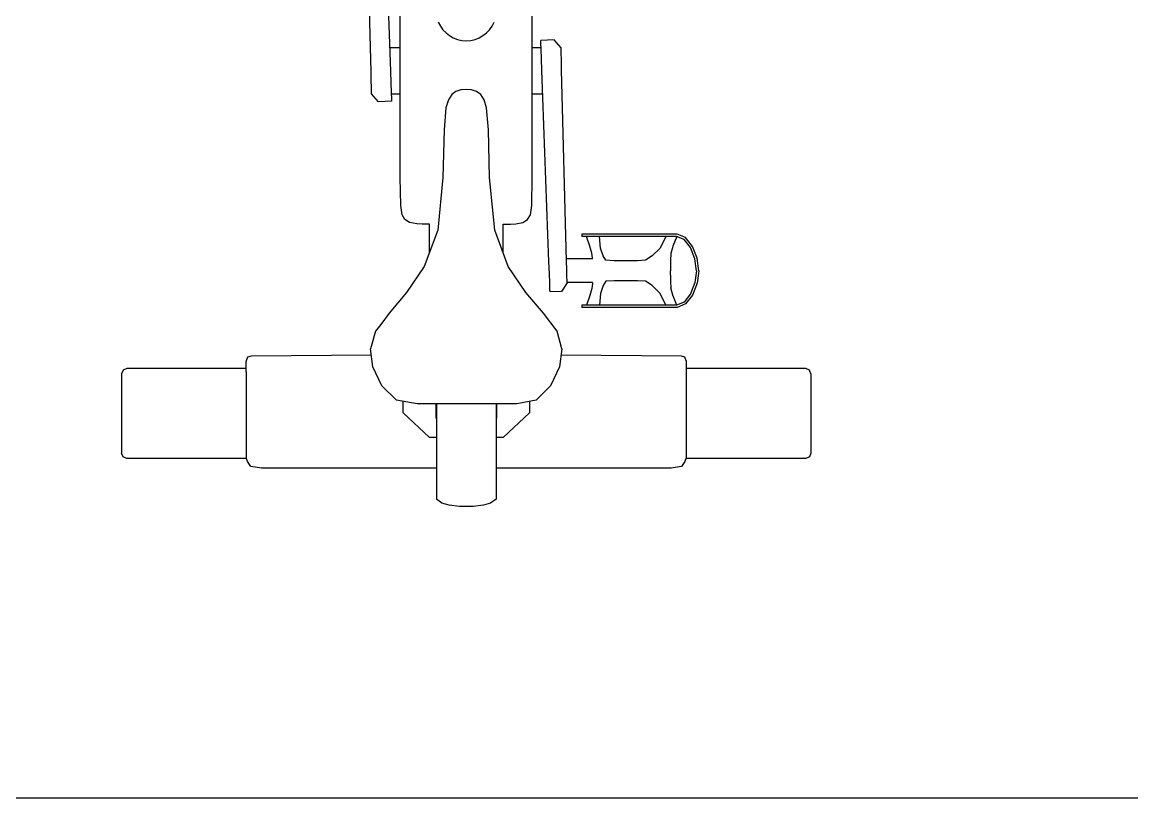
# Model space of a CAD drawing. Header units: millimetres. Extents: x 71819 to 78266, y 23672 to 38445.
# Drawn here: x 76634.4 to 76729.6, y 26098.4 to 26165 of the extents above; entities that cross this region are included whole.
import ezdxf

# ---------------------------------------------------------------- set-up
doc = ezdxf.new("R2010")
doc.units = ezdxf.units.MM
doc.layers.add('Plan Archi', color=8, linetype='Continuous')

msp = doc.modelspace()

# ---------------------------------------------------------------- linework, layer by layer
at = {"layer": 'Plan Archi'}
for p, q in [((76664.351, 26160.731), (76663.927, 26177.15)), ((76666.042, 26160.791), (76665.436, 26177.208)), ((76666.856, 26162.812), (76665.968, 26162.812)), ((76678.934, 26162.812), (76678.178, 26162.812)), ((76680.045, 26163.48), (76678.911, 26163.438)), ((76678.919, 26163.235), (76678.911, 26163.438)), ((76678.939, 26162.682), (76678.919, 26163.235)), ((76680.649, 26162.791), (76680.045, 26163.48)), ((76678.969, 26161.861), (76678.939, 26162.682)), ((76679.006, 26160.857), (76678.969, 26161.861)), ((76680.653, 26162.645), (76680.649, 26162.791)), ((76680.664, 26162.243), (76680.653, 26162.645)), ((76680.674, 26161.844), (76680.664, 26162.243)), ((76680.675, 26161.808), (76680.674, 26161.844)), ((76680.679, 26161.647), (76680.675, 26161.808)), ((76680.698, 26160.917), (76680.679, 26161.647)), ((76681.122, 26144.499), (76680.698, 26160.917)), ((76664.37, 26160.001), (76664.351, 26160.731)), ((76664.385, 26159.405), (76664.37, 26160.001)), ((76666.079, 26159.787), (76666.042, 26160.791)), ((76679.613, 26144.44), (76679.006, 26160.857)), ((76664.396, 26159.004), (76664.385, 26159.405)), ((76664.399, 26158.857), (76664.396, 26159.004)), ((76666.11, 26158.967), (76666.079, 26159.787)), ((76671.628, 26159.052), (76671.271, 26158.784)), ((76672.055, 26159.191), (76671.628, 26159.052)), ((76672.517, 26159.228), (76672.055, 26159.191)), ((76672.979, 26159.191), (76672.517, 26159.228)), ((76673.407, 26159.052), (76672.979, 26159.191)), ((76673.764, 26158.784), (76673.407, 26159.052)), ((76665.004, 26158.168), (76664.399, 26158.857)), ((76666.138, 26158.21), (76665.004, 26158.168)), ((76666.13, 26158.413), (76666.11, 26158.967)), ((76666.856, 26158.836), (76666.114, 26158.836)), ((76666.138, 26158.21), (76666.13, 26158.413)), ((76670.985, 26158.335), (76670.773, 26157.656)), ((76671.271, 26158.784), (76670.985, 26158.335)), ((76674.049, 26158.335), (76673.764, 26158.784)), ((76674.261, 26157.656), (76674.049, 26158.335)), ((76679.081, 26158.836), (76678.178, 26158.836)), ((76670.773, 26157.656), (76670.621, 26155.76)), ((76674.413, 26155.76), (76674.261, 26157.656)), ((76670.621, 26155.76), (76670.517, 26151.659)), ((76674.517, 26151.659), (76674.413, 26155.76)), ((76670.517, 26151.659), (76670.076, 26147.148)), ((76674.958, 26147.148), (76674.517, 26151.659)), ((76670.076, 26147.148), (76668.914, 26144.023)), ((76676.12, 26144.023), (76674.958, 26147.148)), ((76690.595, 26146.809), (76682.422, 26146.809)), ((76682.422, 26146.809), (76682.422, 26146.606)), ((76691.324, 26146.51), (76690.595, 26146.809)), ((76690.555, 26146.61), (76682.422, 26146.606)), ((76683.113, 26145.778), (76682.837, 26146.606)), ((76683.287, 26145.181), (76683.113, 26145.778)), ((76684.032, 26145.613), (76683.958, 26146.607)), ((76689.635, 26146.608), (76689.156, 26145.613)), ((76689.753, 26146.608), (76689.635, 26146.608)), ((76690.105, 26146.608), (76689.753, 26146.608)), ((76690.226, 26145.754), (76690.065, 26145.134)), ((76690.458, 26146.608), (76690.105, 26146.608)), ((76690.573, 26146.603), (76690.232, 26145.772)), ((76690.559, 26146.608), (76690.458, 26146.608)), ((76691.202, 26146.348), (76690.555, 26146.61)), ((76691.745, 26145.649), (76691.202, 26146.348)), ((76691.921, 26145.75), (76691.324, 26146.51)), ((76692.323, 26144.733), (76691.921, 26145.75)), ((76683.342, 26144.764), (76683.287, 26145.181)), ((76683.343, 26144.688), (76683.342, 26144.764)), ((76683.343, 26144.688), (76683.342, 26144.764)), ((76684.265, 26144.934), (76684.032, 26145.613)), ((76684.503, 26144.572), (76684.265, 26144.934)), ((76688.472, 26144.934), (76687.88, 26144.572)), ((76689.156, 26145.613), (76688.472, 26144.934)), ((76690.062, 26145.131), (76690.041, 26144.577)), ((76690.065, 26145.134), (76690.061, 26145.106)), ((76692.127, 26144.682), (76691.745, 26145.649)), ((76692.471, 26143.664), (76692.323, 26144.733)), ((76668.914, 26144.023), (76667.399, 26141.807)), ((76677.635, 26141.807), (76676.12, 26144.023)), ((76679.65, 26143.436), (76679.613, 26144.44)), ((76683.343, 26144.688), (76681.117, 26144.688)), ((76681.14, 26143.769), (76681.122, 26144.499)), ((76685.196, 26144.526), (76684.503, 26144.572)), ((76687.214, 26144.526), (76685.196, 26144.526)), ((76687.88, 26144.572), (76687.214, 26144.526)), ((76690.041, 26144.577), (76690.041, 26144.173)), ((76690.041, 26144.577), (76690.041, 26144.458)), ((76690.041, 26144.173), (76690.041, 26143.667)), ((76692.268, 26143.664), (76692.127, 26144.682)), ((76679.68, 26142.616), (76679.65, 26143.436)), ((76681.156, 26143.172), (76681.14, 26143.769)), ((76681.166, 26142.771), (76681.156, 26143.172)), ((76690.049, 26143.284), (76690.041, 26143.667)), ((76690.049, 26143.284), (76690.049, 26142.967)), ((76690.049, 26142.967), (76690.049, 26142.782)), ((76692.268, 26143.664), (76692.127, 26142.647)), ((76692.471, 26143.664), (76692.323, 26142.595)), ((76679.701, 26142.062), (76679.68, 26142.616)), ((76679.708, 26141.859), (76679.701, 26142.062)), ((76680.684, 26141.895), (76679.708, 26141.859)), ((76681.17, 26142.625), (76680.684, 26141.895)), ((76681.17, 26142.625), (76681.166, 26142.771)), ((76683.343, 26142.66), (76681.169, 26142.66)), ((76683.287, 26142.154), (76683.113, 26141.557)), ((76683.342, 26142.571), (76683.287, 26142.154)), ((76683.343, 26142.66), (76683.342, 26142.571)), ((76683.343, 26142.66), (76683.342, 26142.571)), ((76684.265, 26142.401), (76684.032, 26141.721)), ((76684.503, 26142.763), (76684.265, 26142.401)), ((76685.196, 26142.809), (76684.503, 26142.763)), ((76687.214, 26142.809), (76685.196, 26142.809)), ((76687.88, 26142.763), (76687.214, 26142.809)), ((76688.472, 26142.401), (76687.88, 26142.763)), ((76689.156, 26141.721), (76688.472, 26142.401)), ((76690.049, 26142.782), (76690.049, 26142.723)), ((76690.049, 26142.723), (76690.065, 26142.201)), ((76690.23, 26141.563), (76690.065, 26142.201)), ((76692.127, 26142.647), (76691.745, 26141.68)), ((76692.323, 26142.595), (76691.921, 26141.579)), ((76667.399, 26141.807), (76665.9, 26140.024)), ((76679.134, 26140.024), (76677.635, 26141.807)), ((76683.113, 26141.557), (76682.837, 26140.727)), ((76684.032, 26141.721), (76683.958, 26140.727)), ((76689.635, 26140.727), (76689.156, 26141.721)), ((76690.232, 26141.563), (76690.226, 26141.581)), ((76690.575, 26140.727), (76690.232, 26141.563)), ((76691.202, 26140.98), (76690.555, 26140.719)), ((76691.745, 26141.68), (76691.202, 26140.98)), ((76691.921, 26141.579), (76691.324, 26140.819)), ((76665.9, 26140.024), (76665.195, 26139.062)), ((76680.305, 26138.494), (76679.134, 26140.024)), ((76690.555, 26140.719), (76682.422, 26140.723)), ((76682.422, 26140.723), (76682.422, 26140.52)), ((76690.595, 26140.52), (76682.422, 26140.52)), ((76682.977, 26140.727), (76682.837, 26140.727)), ((76683.397, 26140.727), (76682.977, 26140.727)), ((76683.818, 26140.727), (76683.397, 26140.727)), ((76683.958, 26140.727), (76683.818, 26140.727)), ((76689.753, 26140.727), (76689.635, 26140.727)), ((76690.105, 26140.727), (76689.753, 26140.727)), ((76690.458, 26140.727), (76690.105, 26140.727)), ((76690.575, 26140.727), (76690.458, 26140.727)), ((76691.324, 26140.819), (76690.595, 26140.52)), ((76665.195, 26139.062), (76664.729, 26138.494)), ((76664.729, 26138.494), (76664.311, 26136.969)), ((76680.723, 26136.969), (76680.305, 26138.494)), ((76653.758, 26136.237), (76653.656, 26135.927)), ((76654.066, 26136.343), (76653.758, 26136.237)), ((76664.383, 26136.431), (76654.066, 26136.343)), ((76664.518, 26135.416), (76664.311, 26136.969)), ((76680.723, 26136.969), (76680.517, 26135.416)), ((76690.969, 26136.343), (76680.652, 26136.431)), ((76691.276, 26136.237), (76690.969, 26136.343)), ((76691.379, 26135.927), (76691.276, 26136.237)), ((76643.401, 26135.27), (76643.087, 26135.14)), ((76653.656, 26135.27), (76643.401, 26135.27)), ((76653.656, 26135.927), (76653.656, 26135.875)), ((76653.656, 26134.985), (76653.656, 26135.875)), ((76665.285, 26133.801), (76664.518, 26135.416)), ((76680.517, 26135.416), (76679.749, 26133.801)), ((76691.379, 26135.927), (76691.379, 26135.875)), ((76691.379, 26135.875), (76691.379, 26134.985)), ((76701.633, 26135.27), (76691.379, 26135.27)), ((76701.947, 26135.14), (76701.633, 26135.27)), ((76643.087, 26135.14), (76642.957, 26134.826)), ((76642.957, 26134.826), (76642.957, 26134.566)), ((76642.957, 26134.566), (76642.957, 26133.827)), ((76653.656, 26134.985), (76653.656, 26133.424)), ((76691.379, 26134.985), (76691.379, 26133.424)), ((76702.077, 26134.826), (76701.947, 26135.14)), ((76702.077, 26134.826), (76702.077, 26134.566)), ((76702.077, 26134.566), (76702.077, 26133.827)), ((76642.957, 26133.827), (76642.957, 26132.721)), ((76653.656, 26133.424), (76653.656, 26131.485)), ((76666.53, 26132.567), (76665.285, 26133.801)), ((76679.749, 26133.801), (76678.504, 26132.567)), ((76691.379, 26133.424), (76691.379, 26131.485)), ((76702.077, 26133.827), (76702.077, 26132.721)), ((76642.957, 26132.721), (76642.957, 26131.416)), ((76668.298, 26132.24), (76666.53, 26132.567)), ((76667.099, 26131.482), (76667.099, 26132.462)), ((76678.504, 26132.567), (76676.846, 26132.256)), ((76677.935, 26132.461), (76677.935, 26131.482)), ((76702.077, 26132.721), (76702.077, 26131.416)), ((76642.957, 26131.416), (76642.957, 26130.112)), ((76653.656, 26131.485), (76653.656, 26129.531)), ((76669.359, 26129.36), (76667.099, 26131.482)), ((76670.04, 26132.241), (76668.298, 26132.24)), ((76669.924, 26132.241), (76669.924, 26131.013)), ((76669.964, 26132.241), (76669.964, 26129.149)), ((76671.379, 26132.241), (76670.04, 26132.241)), ((76672.517, 26132.241), (76671.379, 26132.241)), ((76673.655, 26132.241), (76672.517, 26132.241)), ((76674.994, 26132.241), (76673.655, 26132.241)), ((76676.736, 26132.24), (76674.994, 26132.241)), ((76675.071, 26132.241), (76675.071, 26129.149)), ((76675.111, 26132.241), (76675.111, 26131.013)), ((76677.935, 26131.482), (76675.676, 26129.36)), ((76676.846, 26132.256), (76676.736, 26132.24)), ((76691.379, 26131.485), (76691.379, 26129.531)), ((76702.077, 26131.416), (76702.077, 26130.112)), ((76669.964, 26131.013), (76669.924, 26131.013)), ((76675.111, 26131.013), (76675.071, 26131.013)), ((76642.957, 26130.112), (76642.957, 26129.006)), ((76653.656, 26129.531), (76653.656, 26127.927)), ((76691.379, 26129.531), (76691.379, 26127.927)), ((76702.077, 26130.112), (76702.077, 26129.006)), ((76642.957, 26129.006), (76642.957, 26128.267)), ((76669.964, 26129.36), (76669.359, 26129.36)), ((76669.964, 26129.149), (76669.964, 26124.063)), ((76675.676, 26129.36), (76675.071, 26129.36)), ((76675.071, 26129.149), (76675.071, 26124.063)), ((76702.077, 26129.006), (76702.077, 26128.267)), ((76642.957, 26128.267), (76642.957, 26128.007)), ((76643.087, 26127.693), (76642.957, 26128.007)), ((76643.401, 26127.563), (76643.087, 26127.693)), ((76653.656, 26127.927), (76653.656, 26127.602)), ((76653.656, 26127.926), (76653.656, 26127.923)), ((76653.758, 26127.307), (76653.656, 26127.602)), ((76691.379, 26127.602), (76691.276, 26127.307)), ((76691.379, 26127.927), (76691.379, 26127.602)), ((76691.379, 26127.926), (76691.379, 26127.923)), ((76701.947, 26127.693), (76701.633, 26127.563)), ((76702.077, 26128.007), (76701.947, 26127.693)), ((76702.077, 26128.267), (76702.077, 26128.007)), ((76653.669, 26127.563), (76643.401, 26127.563)), ((76654.058, 26126.867), (76653.758, 26127.307)), ((76654.954, 26126.72), (76654.058, 26126.867)), ((76669.359, 26126.72), (76654.954, 26126.72)), ((76669.964, 26126.714), (76669.359, 26126.72)), ((76675.676, 26126.72), (76675.071, 26126.714)), ((76690.08, 26126.72), (76675.676, 26126.72)), ((76690.977, 26126.867), (76690.08, 26126.72)), ((76691.276, 26127.307), (76690.977, 26126.867)), ((76701.633, 26127.563), (76691.365, 26127.563)), ((76670.432, 26123.729), (76669.964, 26124.063)), ((76675.071, 26124.063), (76674.602, 26123.729)), ((76671.048, 26123.543), (76670.432, 26123.729)), ((76671.936, 26123.433), (76671.048, 26123.543)), ((76673.098, 26123.433), (76671.936, 26123.433)), ((76673.986, 26123.543), (76673.098, 26123.433)), ((76674.602, 26123.729), (76673.986, 26123.543)), ((76414.403, 26098.433), (76994.436, 26098.433))]:
    msp.add_line(p, q, dxfattribs=at)
for points in [[(76669.359, 26145.218), (76669.359, 26147.659), (76669.186, 26147.659), (76668.729, 26147.679), (76668.272, 26147.699), (76667.65, 26147.822), (76667.253, 26148.066), (76667.015, 26148.474), (76666.896, 26149.281), (76666.856, 26151.68), (76666.856, 26158.253), (76666.835, 26180.235), (76666.769, 26180.799), (76666.639, 26181.41), (76666.423, 26181.993), (76666.209, 26182.449), (76665.968, 26182.908), (76665.588, 26183.795), (76665.473, 26184.226), (76665.407, 26184.554), (76665.396, 26185.151), (76665.341, 26189.32), (76665.329, 26196.907), (76665.201, 26203.494)], [(76675.676, 26145.218), (76675.676, 26147.659), (76675.848, 26147.659), (76676.305, 26147.679), (76676.762, 26147.699), (76677.384, 26147.822), (76677.781, 26148.066), (76678.019, 26148.474), (76678.138, 26149.281), (76678.178, 26151.68), (76678.178, 26158.253), (76678.2, 26180.235), (76678.265, 26180.799), (76678.395, 26181.41), (76678.611, 26181.993), (76678.825, 26182.449), (76679.066, 26182.908), (76679.446, 26183.795), (76679.561, 26184.226), (76679.628, 26184.554), (76679.638, 26185.151), (76679.693, 26189.32), (76679.705, 26196.907), (76679.833, 26203.494)]]:
    msp.add_lwpolyline(points, dxfattribs=at)
msp.add_arc((76672.517, 26166.01), 2.599, 202.87113, 337.12887, dxfattribs=at)

doc.saveas('drawing.dxf')
